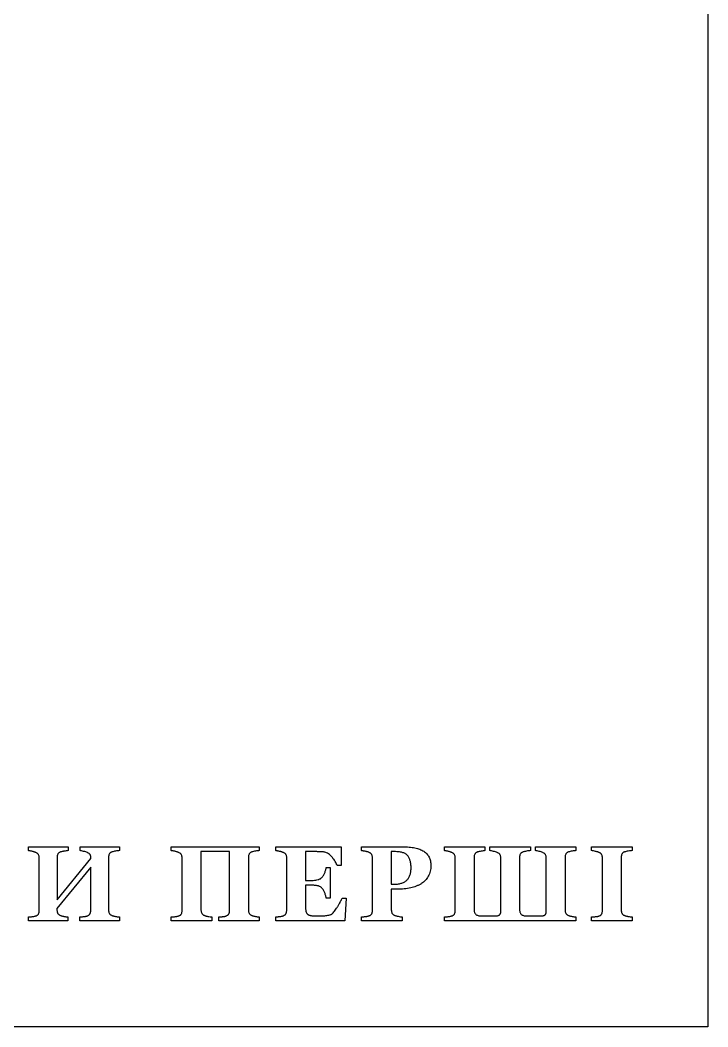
# Model space of a CAD drawing. Header units: millimetres. Extents: x 59 to 329, y 70 to 260.
# Drawn here: x 263.9 to 328.8, y 69.9 to 164.9 of the extents above; entities that cross this region are included whole.
import ezdxf

# ---------------------------------------------------------------- set-up
doc = ezdxf.new("R2010")
doc.units = ezdxf.units.MM

msp = doc.modelspace()

# ---------------------------------------------------------------- linework, layer by layer
at = {"color": 7, "linetype": 'Continuous', "lineweight": 25}
for p, q in [((328.799, 259.94), (328.799, 69.94)), ((264.699, 86.94), (268.447, 86.94)), ((264.699, 86.567), (264.699, 86.94)), ((268.447, 86.94), (268.447, 86.567)), ((269.568, 86.94), (273.285, 86.94)), ((269.568, 86.567), (269.568, 86.94)), ((273.285, 86.94), (273.285, 86.567)), ((278.176, 86.94), (286.483, 86.94)), ((278.176, 86.567), (278.176, 86.94)), ((280.976, 86.473), (280.976, 80.967)), ((283.683, 86.473), (280.976, 86.473)), ((283.683, 80.911), (283.683, 86.473)), ((286.483, 86.94), (286.483, 86.567)), ((288.041, 86.567), (288.041, 86.94)), ((288.041, 86.94), (294.201, 86.94)), ((290.841, 86.473), (290.841, 83.767)), ((291.836, 86.473), (290.841, 86.473)), ((294.201, 86.94), (294.201, 85.167)), ((296.133, 86.567), (296.133, 86.94)), ((296.133, 86.94), (299.979, 86.94)), ((298.933, 86.473), (298.933, 83.393)), ((299.345, 86.473), (298.933, 86.473)), ((303.945, 86.94), (307.772, 86.94)), ((303.945, 86.567), (303.945, 86.94)), ((307.772, 86.94), (307.772, 86.567)), ((308.239, 86.94), (312.065, 86.94)), ((308.239, 86.567), (308.239, 86.94)), ((312.065, 86.94), (312.065, 86.567)), ((312.532, 86.94), (316.359, 86.94)), ((312.532, 86.567), (312.532, 86.94)), ((316.359, 86.94), (316.359, 86.567)), ((317.824, 86.567), (317.824, 86.94)), ((317.824, 86.94), (321.651, 86.94)), ((321.651, 86.94), (321.651, 86.567)), ((265.725, 80.917), (265.725, 85.888)), ((267.405, 85.938), (267.405, 81.923)), ((267.405, 81.923), (270.593, 85.83)), ((272.259, 85.938), (272.259, 80.962)), ((279.203, 80.917), (279.203, 85.888)), ((285.456, 85.938), (285.456, 80.962)), ((289.068, 80.932), (289.068, 85.888)), ((297.16, 80.932), (297.16, 85.888)), ((304.972, 80.917), (304.972, 85.888)), ((306.745, 85.938), (306.745, 80.969)), ((309.265, 80.866), (309.265, 85.89)), ((311.039, 85.938), (311.039, 80.969)), ((313.559, 80.866), (313.559, 85.89)), ((315.332, 85.938), (315.332, 80.962)), ((318.851, 80.907), (318.851, 85.888)), ((320.624, 85.938), (320.624, 80.962)), ((270.579, 85.011), (267.391, 81.104)), ((270.579, 80.911), (270.579, 85.011)), ((292.801, 84.98), (293.175, 84.98)), ((293.175, 84.98), (293.175, 82.087)), ((294.201, 85.167), (293.828, 85.167)), ((290.841, 83.767), (291.549, 83.767)), ((290.841, 83.3), (290.841, 81.324)), ((291.549, 83.3), (290.841, 83.3)), ((298.933, 83.393), (299.142, 83.393)), ((298.933, 82.927), (298.933, 80.971)), ((299.498, 82.927), (298.933, 82.927)), ((293.175, 82.087), (292.801, 82.087)), ((294.295, 82.087), (294.668, 82.087)), ((294.668, 82.087), (294.537, 79.94)), ((264.699, 79.94), (264.699, 80.313)), ((268.432, 79.94), (264.699, 79.94)), ((268.432, 80.313), (268.432, 79.94)), ((269.552, 79.94), (269.552, 80.313)), ((273.285, 79.94), (269.552, 79.94)), ((273.285, 80.313), (273.285, 79.94)), ((278.176, 79.94), (278.176, 80.313)), ((282.003, 79.94), (278.176, 79.94)), ((282.003, 80.313), (282.003, 79.94)), ((282.656, 79.94), (282.656, 80.313)), ((286.483, 79.94), (282.656, 79.94)), ((286.483, 80.313), (286.483, 79.94)), ((288.041, 79.94), (288.041, 80.313)), ((294.537, 79.94), (288.041, 79.94)), ((296.133, 79.94), (296.133, 80.313)), ((299.96, 79.94), (296.133, 79.94)), ((299.96, 80.313), (299.96, 79.94)), ((303.945, 79.94), (303.945, 80.313)), ((316.359, 79.94), (303.945, 79.94)), ((316.359, 80.313), (316.359, 79.94)), ((317.824, 79.94), (317.824, 80.313)), ((321.651, 79.94), (317.824, 79.94)), ((321.651, 80.313), (321.651, 79.94)), ((328.799, 69.94), (209.299, 69.94))]:
    msp.add_line(p, q, dxfattribs=at)
for points, knots in [([(265.409, 86.389), (265.383, 86.399), (265.329, 86.421), (265.241, 86.452), (265.141, 86.479), (265.036, 86.506), (264.932, 86.528), (264.84, 86.545), (264.764, 86.559), (264.719, 86.564), (264.699, 86.567)], [0, 0, 0, 0, 0.113238, 0.239507, 0.379751, 0.535358, 0.685743, 0.813132, 0.917957, 1, 1, 1, 1]), ([(268.447, 86.567), (268.389, 86.561), (268.263, 86.55), (268.103, 86.523), (267.971, 86.499), (267.879, 86.481), (267.801, 86.461), (267.754, 86.449), (267.732, 86.443)], [0, 0, 0, 0, 0.240175, 0.522774, 0.667719, 0.796894, 0.906478, 1, 1, 1, 1]), ([(270.267, 86.386), (270.213, 86.409), (270.099, 86.458), (269.914, 86.502), (269.734, 86.539), (269.619, 86.558), (269.568, 86.567)], [0, 0, 0, 0, 0.24061, 0.515797, 0.785326, 1, 1, 1, 1]), ([(273.285, 86.567), (273.229, 86.562), (273.111, 86.551), (272.93, 86.525), (272.748, 86.492), (272.631, 86.459), (272.575, 86.443)], [0, 0, 0, 0, 0.233247, 0.494225, 0.759524, 1, 1, 1, 1]), ([(278.886, 86.389), (278.861, 86.399), (278.806, 86.421), (278.719, 86.452), (278.619, 86.479), (278.513, 86.506), (278.409, 86.528), (278.317, 86.545), (278.241, 86.559), (278.196, 86.564), (278.176, 86.567)], [0, 0, 0, 0, 0.113238, 0.239507, 0.379751, 0.535358, 0.685743, 0.813132, 0.917957, 1, 1, 1, 1]), ([(286.483, 86.567), (286.427, 86.562), (286.308, 86.551), (286.127, 86.525), (285.945, 86.492), (285.828, 86.459), (285.772, 86.443)], [0, 0, 0, 0, 0.233247, 0.494225, 0.759524, 1, 1, 1, 1]), ([(288.752, 86.393), (288.728, 86.403), (288.678, 86.425), (288.593, 86.451), (288.497, 86.48), (288.392, 86.503), (288.287, 86.523), (288.192, 86.543), (288.112, 86.556), (288.063, 86.563), (288.041, 86.567)], [0, 0, 0, 0, 0.103449, 0.224869, 0.361503, 0.514493, 0.666654, 0.798527, 0.9094, 1, 1, 1, 1]), ([(292.666, 86.425), (292.639, 86.43), (292.582, 86.441), (292.488, 86.452), (292.38, 86.461), (292.261, 86.467), (292.142, 86.468), (292.029, 86.472), (291.929, 86.473), (291.866, 86.473), (291.836, 86.473)], [0, 0, 0, 0, 0.097937, 0.210934, 0.341003, 0.488333, 0.637289, 0.772235, 0.893131, 1, 1, 1, 1]), ([(296.844, 86.399), (296.819, 86.409), (296.767, 86.431), (296.68, 86.455), (296.583, 86.483), (296.478, 86.505), (296.375, 86.527), (296.281, 86.542), (296.203, 86.558), (296.155, 86.564), (296.133, 86.567)], [0, 0, 0, 0, 0.109225, 0.232213, 0.368612, 0.521942, 0.672486, 0.801962, 0.91146, 1, 1, 1, 1]), ([(300.8, 84.916), (300.8, 84.979), (300.799, 85.103), (300.781, 85.282), (300.758, 85.449), (300.723, 85.603), (300.677, 85.744), (300.624, 85.873), (300.558, 85.988), (300.484, 86.093), (300.394, 86.184), (300.29, 86.262), (300.17, 86.329), (300.034, 86.38), (299.884, 86.423), (299.718, 86.453), (299.536, 86.47), (299.41, 86.472), (299.345, 86.473)], [0, 0, 0, 0, 0.077117, 0.149795, 0.217629, 0.281018, 0.340389, 0.396571, 0.450078, 0.50105, 0.551405, 0.603903, 0.658437, 0.716579, 0.779554, 0.847196, 0.920514, 1, 1, 1, 1]), ([(299.979, 86.94), (300.088, 86.938), (300.299, 86.936), (300.605, 86.915), (300.891, 86.883), (301.154, 86.834), (301.398, 86.776), (301.618, 86.699), (301.819, 86.613), (301.998, 86.51), (302.156, 86.395), (302.292, 86.262), (302.41, 86.117), (302.503, 85.956), (302.579, 85.782), (302.628, 85.592), (302.662, 85.389), (302.665, 85.249), (302.667, 85.177)], [0, 0, 0, 0, 0.0895724, 0.173712, 0.2522089, 0.3257614, 0.3941187, 0.4579642, 0.51739, 0.5736209, 0.6267928, 0.6785312, 0.7291657, 0.7796977, 0.8314561, 0.8845061, 0.9407668, 1, 1, 1, 1]), ([(304.656, 86.389), (304.63, 86.399), (304.576, 86.421), (304.488, 86.452), (304.388, 86.479), (304.282, 86.506), (304.178, 86.528), (304.086, 86.545), (304.011, 86.559), (303.965, 86.564), (303.945, 86.567)], [0, 0, 0, 0, 0.113238, 0.239507, 0.379751, 0.535358, 0.685743, 0.813132, 0.917957, 1, 1, 1, 1]), ([(307.772, 86.567), (307.714, 86.562), (307.59, 86.551), (307.407, 86.518), (307.234, 86.484), (307.127, 86.455), (307.081, 86.443)], [0, 0, 0, 0, 0.250061, 0.527539, 0.794305, 1, 1, 1, 1]), ([(308.926, 86.389), (308.873, 86.409), (308.761, 86.452), (308.584, 86.502), (308.407, 86.544), (308.291, 86.56), (308.239, 86.567)], [0, 0, 0, 0, 0.236065, 0.507201, 0.776214, 1, 1, 1, 1]), ([(312.065, 86.567), (312.005, 86.561), (311.881, 86.551), (311.697, 86.522), (311.523, 86.487), (311.415, 86.456), (311.367, 86.443)], [0, 0, 0, 0, 0.2535794, 0.5254901, 0.7874645, 1, 1, 1, 1]), ([(313.219, 86.389), (313.167, 86.409), (313.054, 86.452), (312.877, 86.502), (312.701, 86.544), (312.585, 86.56), (312.532, 86.567)], [0, 0, 0, 0, 0.236065, 0.507201, 0.776214, 1, 1, 1, 1]), ([(316.359, 86.567), (316.303, 86.562), (316.184, 86.551), (316.003, 86.525), (315.821, 86.492), (315.704, 86.459), (315.648, 86.443)], [0, 0, 0, 0, 0.233247, 0.494225, 0.759524, 1, 1, 1, 1]), ([(318.546, 86.393), (318.525, 86.402), (318.478, 86.42), (318.4, 86.444), (318.31, 86.471), (318.175, 86.504), (318.012, 86.539), (317.883, 86.558), (317.824, 86.567)], [0, 0, 0, 0, 0.092454, 0.201547, 0.328086, 0.47355, 0.759933, 1, 1, 1, 1]), ([(321.651, 86.567), (321.597, 86.561), (321.478, 86.548), (321.293, 86.525), (321.106, 86.497), (320.987, 86.464), (320.933, 86.448)], [0, 0, 0, 0, 0.221593, 0.492092, 0.768312, 1, 1, 1, 1]), ([(265.725, 85.888), (265.722, 85.942), (265.717, 86.042), (265.68, 86.163), (265.625, 86.242), (265.568, 86.297), (265.494, 86.345), (265.438, 86.374), (265.409, 86.389)], [0, 0, 0, 0, 0.253773, 0.474459, 0.583347, 0.705099, 0.843901, 1, 1, 1, 1]), ([(267.732, 86.443), (267.701, 86.432), (267.643, 86.411), (267.568, 86.363), (267.508, 86.307), (267.455, 86.217), (267.415, 86.093), (267.409, 85.99), (267.405, 85.938)], [0, 0, 0, 0, 0.14976, 0.28464, 0.406624, 0.525356, 0.761261, 1, 1, 1, 1]), ([(270.593, 85.83), (270.593, 85.871), (270.592, 85.945), (270.578, 86.048), (270.555, 86.131), (270.523, 86.2), (270.474, 86.253), (270.417, 86.301), (270.347, 86.346), (270.294, 86.372), (270.267, 86.386)], [0, 0, 0, 0, 0.17354, 0.321288, 0.442981, 0.54577, 0.64209, 0.748837, 0.86823, 1, 1, 1, 1]), ([(272.575, 86.443), (272.546, 86.432), (272.49, 86.41), (272.418, 86.363), (272.36, 86.307), (272.308, 86.218), (272.268, 86.094), (272.262, 85.991), (272.259, 85.938)], [0, 0, 0, 0, 0.145342, 0.278084, 0.399977, 0.51707, 0.753768, 1, 1, 1, 1]), ([(279.203, 85.888), (279.2, 85.942), (279.194, 86.042), (279.157, 86.163), (279.102, 86.242), (279.045, 86.297), (278.971, 86.345), (278.916, 86.374), (278.886, 86.389)], [0, 0, 0, 0, 0.253773, 0.474459, 0.583347, 0.705099, 0.843901, 1, 1, 1, 1]), ([(285.772, 86.443), (285.743, 86.432), (285.687, 86.41), (285.615, 86.363), (285.557, 86.307), (285.506, 86.218), (285.465, 86.094), (285.459, 85.991), (285.456, 85.938)], [0, 0, 0, 0, 0.145342, 0.278084, 0.399977, 0.51707, 0.753768, 1, 1, 1, 1]), ([(289.068, 85.888), (289.066, 85.943), (289.062, 86.043), (289.029, 86.164), (288.978, 86.245), (288.919, 86.298), (288.843, 86.35), (288.784, 86.378), (288.752, 86.393)], [0, 0, 0, 0, 0.252292, 0.467988, 0.572935, 0.694724, 0.834854, 1, 1, 1, 1]), ([(293.828, 85.167), (293.802, 85.232), (293.747, 85.368), (293.638, 85.564), (293.503, 85.762), (293.35, 85.956), (293.185, 86.131), (293.014, 86.271), (292.843, 86.373), (292.723, 86.408), (292.666, 86.425)], [0, 0, 0, 0, 0.120045, 0.246959, 0.381173, 0.525498, 0.664847, 0.78909, 0.899112, 1, 1, 1, 1]), ([(297.16, 85.888), (297.157, 85.943), (297.152, 86.045), (297.117, 86.168), (297.065, 86.253), (297.006, 86.308), (296.931, 86.358), (296.874, 86.385), (296.844, 86.399)], [0, 0, 0, 0, 0.251093, 0.475544, 0.584924, 0.707602, 0.843828, 1, 1, 1, 1]), ([(304.972, 85.888), (304.969, 85.942), (304.963, 86.042), (304.927, 86.163), (304.871, 86.242), (304.815, 86.297), (304.741, 86.345), (304.685, 86.374), (304.656, 86.389)], [0, 0, 0, 0, 0.253773, 0.474459, 0.583347, 0.705099, 0.843901, 1, 1, 1, 1]), ([(307.081, 86.443), (307.05, 86.432), (306.992, 86.413), (306.915, 86.369), (306.855, 86.316), (306.797, 86.23), (306.755, 86.102), (306.749, 85.994), (306.745, 85.938)], [0, 0, 0, 0, 0.146112, 0.278757, 0.397661, 0.510432, 0.744526, 1, 1, 1, 1]), ([(309.265, 85.89), (309.262, 85.943), (309.257, 86.043), (309.219, 86.163), (309.162, 86.244), (309.099, 86.296), (309.02, 86.347), (308.959, 86.374), (308.926, 86.389)], [0, 0, 0, 0, 0.244967, 0.460662, 0.568016, 0.693174, 0.833974, 1, 1, 1, 1]), ([(311.367, 86.443), (311.335, 86.432), (311.275, 86.411), (311.198, 86.364), (311.139, 86.307), (311.087, 86.219), (311.048, 86.094), (311.042, 85.991), (311.039, 85.938)], [0, 0, 0, 0, 0.153218, 0.289371, 0.410795, 0.525912, 0.757921, 1, 1, 1, 1]), ([(313.559, 85.89), (313.556, 85.943), (313.55, 86.043), (313.512, 86.163), (313.455, 86.244), (313.392, 86.296), (313.313, 86.347), (313.252, 86.374), (313.219, 86.389)], [0, 0, 0, 0, 0.244967, 0.460662, 0.568016, 0.693174, 0.833974, 1, 1, 1, 1]), ([(315.648, 86.443), (315.619, 86.432), (315.563, 86.41), (315.491, 86.363), (315.433, 86.307), (315.382, 86.218), (315.341, 86.094), (315.335, 85.991), (315.332, 85.938)], [0, 0, 0, 0, 0.145342, 0.278084, 0.399977, 0.51707, 0.753768, 1, 1, 1, 1]), ([(318.851, 85.888), (318.847, 85.941), (318.841, 86.043), (318.805, 86.166), (318.752, 86.25), (318.697, 86.305), (318.628, 86.355), (318.574, 86.38), (318.546, 86.393)], [0, 0, 0, 0, 0.250739, 0.483745, 0.599069, 0.718304, 0.852287, 1, 1, 1, 1]), ([(320.933, 86.448), (320.905, 86.437), (320.85, 86.414), (320.778, 86.369), (320.723, 86.313), (320.672, 86.225), (320.633, 86.099), (320.627, 85.993), (320.624, 85.938)], [0, 0, 0, 0, 0.143959, 0.273375, 0.3935, 0.507309, 0.745112, 1, 1, 1, 1]), ([(292.428, 84.079), (292.448, 84.1), (292.491, 84.148), (292.544, 84.241), (292.602, 84.352), (292.655, 84.481), (292.707, 84.614), (292.747, 84.744), (292.78, 84.865), (292.795, 84.943), (292.801, 84.98)], [0, 0, 0, 0, 0.089255, 0.196878, 0.323302, 0.469829, 0.620185, 0.758269, 0.885351, 1, 1, 1, 1]), ([(299.142, 83.393), (299.208, 83.394), (299.335, 83.396), (299.52, 83.414), (299.693, 83.443), (299.854, 83.483), (300.003, 83.536), (300.14, 83.6), (300.265, 83.676), (300.378, 83.764), (300.479, 83.864), (300.565, 83.977), (300.639, 84.103), (300.697, 84.242), (300.743, 84.393), (300.777, 84.556), (300.795, 84.732), (300.798, 84.853), (300.8, 84.916)], [0, 0, 0, 0, 0.076309, 0.147822, 0.216, 0.280132, 0.340714, 0.399355, 0.455655, 0.510808, 0.565143, 0.619951, 0.676157, 0.733876, 0.794815, 0.858863, 0.92706, 1, 1, 1, 1]), ([(302.667, 85.177), (302.664, 85.081), (302.659, 84.895), (302.613, 84.625), (302.538, 84.377), (302.431, 84.15), (302.3, 83.943), (302.141, 83.76), (301.965, 83.591), (301.83, 83.499), (301.761, 83.453)], [0, 0, 0, 0, 0.141132, 0.273931, 0.400442, 0.522074, 0.641757, 0.760028, 0.878484, 1, 1, 1, 1]), ([(291.549, 83.767), (291.633, 83.769), (291.797, 83.775), (291.995, 83.815), (292.141, 83.868), (292.243, 83.923), (292.34, 83.993), (292.398, 84.05), (292.428, 84.079)], [0, 0, 0, 0, 0.264513, 0.509397, 0.627482, 0.746267, 0.870081, 1, 1, 1, 1]), ([(292.428, 83.001), (292.401, 83.028), (292.348, 83.081), (292.256, 83.148), (292.157, 83.199), (292.051, 83.239), (291.936, 83.265), (291.815, 83.286), (291.684, 83.297), (291.595, 83.299), (291.549, 83.3)], [0, 0, 0, 0, 0.119605, 0.236303, 0.351451, 0.468586, 0.590877, 0.719096, 0.855215, 1, 1, 1, 1]), ([(292.801, 82.087), (292.795, 82.122), (292.782, 82.198), (292.75, 82.317), (292.707, 82.448), (292.655, 82.586), (292.601, 82.72), (292.542, 82.834), (292.488, 82.929), (292.447, 82.979), (292.428, 83.001)], [0, 0, 0, 0, 0.108786, 0.231253, 0.369642, 0.524322, 0.675181, 0.804778, 0.912456, 1, 1, 1, 1]), ([(301.761, 83.453), (301.687, 83.408), (301.536, 83.318), (301.292, 83.208), (301.033, 83.118), (300.759, 83.046), (300.467, 82.993), (300.16, 82.954), (299.834, 82.93), (299.612, 82.928), (299.498, 82.927)], [0, 0, 0, 0, 0.110677, 0.223729, 0.339861, 0.459566, 0.584903, 0.716625, 0.854449, 1, 1, 1, 1]), ([(293.401, 80.65), (293.441, 80.694), (293.527, 80.788), (293.652, 80.953), (293.783, 81.149), (293.918, 81.365), (294.042, 81.58), (294.15, 81.775), (294.234, 81.939), (294.276, 82.042), (294.295, 82.087)], [0, 0, 0, 0, 0.1045894, 0.2258177, 0.3648766, 0.5206705, 0.6745437, 0.804793, 0.9142142, 1, 1, 1, 1]), ([(265.409, 80.412), (265.436, 80.424), (265.489, 80.445), (265.56, 80.49), (265.616, 80.544), (265.674, 80.628), (265.716, 80.755), (265.722, 80.861), (265.725, 80.917)], [0, 0, 0, 0, 0.139426, 0.266191, 0.386771, 0.502808, 0.739392, 1, 1, 1, 1]), ([(267.391, 81.104), (267.391, 81.051), (267.393, 80.955), (267.405, 80.826), (267.425, 80.726), (267.456, 80.649), (267.504, 80.592), (267.56, 80.539), (267.634, 80.494), (267.689, 80.467), (267.717, 80.453)], [0, 0, 0, 0, 0.199055, 0.363864, 0.490361, 0.586889, 0.673501, 0.768683, 0.878054, 1, 1, 1, 1]), ([(270.252, 80.407), (270.281, 80.419), (270.337, 80.441), (270.407, 80.49), (270.468, 80.54), (270.51, 80.601), (270.542, 80.667), (270.563, 80.741), (270.576, 80.823), (270.578, 80.881), (270.579, 80.911)], [0, 0, 0, 0, 0.145848, 0.275521, 0.394994, 0.50605, 0.615641, 0.73298, 0.860473, 1, 1, 1, 1]), ([(272.259, 80.962), (272.261, 80.907), (272.266, 80.803), (272.308, 80.68), (272.361, 80.597), (272.419, 80.543), (272.491, 80.493), (272.546, 80.466), (272.575, 80.452)], [0, 0, 0, 0, 0.257111, 0.482721, 0.593895, 0.714005, 0.849067, 1, 1, 1, 1]), ([(278.886, 80.412), (278.914, 80.424), (278.966, 80.445), (279.037, 80.49), (279.093, 80.544), (279.151, 80.628), (279.193, 80.755), (279.199, 80.861), (279.203, 80.917)], [0, 0, 0, 0, 0.139426, 0.266191, 0.386771, 0.502808, 0.739392, 1, 1, 1, 1]), ([(280.976, 80.967), (280.979, 80.913), (280.986, 80.807), (281.036, 80.683), (281.094, 80.597), (281.152, 80.539), (281.225, 80.491), (281.28, 80.466), (281.309, 80.453)], [0, 0, 0, 0, 0.247173, 0.48254, 0.601376, 0.724452, 0.856281, 1, 1, 1, 1]), ([(283.346, 80.404), (283.375, 80.417), (283.431, 80.441), (283.507, 80.486), (283.567, 80.539), (283.611, 80.599), (283.645, 80.666), (283.665, 80.741), (283.681, 80.823), (283.682, 80.881), (283.683, 80.911)], [0, 0, 0, 0, 0.146804, 0.279132, 0.398449, 0.509309, 0.61838, 0.736246, 0.862373, 1, 1, 1, 1]), ([(285.456, 80.962), (285.459, 80.907), (285.464, 80.803), (285.505, 80.68), (285.558, 80.597), (285.616, 80.543), (285.688, 80.493), (285.743, 80.466), (285.772, 80.452)], [0, 0, 0, 0, 0.257111, 0.482721, 0.593895, 0.714005, 0.849067, 1, 1, 1, 1]), ([(288.752, 80.423), (288.781, 80.436), (288.835, 80.461), (288.908, 80.508), (288.965, 80.561), (289.006, 80.621), (289.034, 80.688), (289.054, 80.761), (289.065, 80.844), (289.067, 80.901), (289.068, 80.932)], [0, 0, 0, 0, 0.148281, 0.28028, 0.398344, 0.507194, 0.615293, 0.732405, 0.859996, 1, 1, 1, 1]), ([(290.841, 81.324), (290.842, 81.275), (290.843, 81.182), (290.852, 81.051), (290.863, 80.937), (290.884, 80.837), (290.912, 80.75), (290.949, 80.674), (290.997, 80.608), (291.037, 80.574), (291.057, 80.557)], [0, 0, 0, 0, 0.178657, 0.336414, 0.477032, 0.598083, 0.706022, 0.808841, 0.903635, 1, 1, 1, 1]), ([(296.844, 80.423), (296.873, 80.435), (296.929, 80.46), (297.002, 80.506), (297.06, 80.556), (297.101, 80.614), (297.127, 80.68), (297.146, 80.754), (297.158, 80.839), (297.159, 80.899), (297.16, 80.932)], [0, 0, 0, 0, 0.148432, 0.281511, 0.395819, 0.50032, 0.604821, 0.720637, 0.85189, 1, 1, 1, 1]), ([(298.933, 80.971), (298.936, 80.915), (298.941, 80.809), (298.985, 80.684), (299.04, 80.599), (299.098, 80.543), (299.172, 80.494), (299.227, 80.469), (299.257, 80.456)], [0, 0, 0, 0, 0.255477, 0.485505, 0.598104, 0.719568, 0.851347, 1, 1, 1, 1]), ([(304.656, 80.412), (304.683, 80.424), (304.736, 80.445), (304.807, 80.49), (304.862, 80.544), (304.92, 80.628), (304.963, 80.755), (304.969, 80.861), (304.972, 80.917)], [0, 0, 0, 0, 0.139426, 0.266191, 0.386771, 0.502808, 0.739392, 1, 1, 1, 1]), ([(306.745, 80.969), (306.746, 80.936), (306.749, 80.87), (306.775, 80.773), (306.815, 80.68), (306.87, 80.592), (306.947, 80.511), (307.055, 80.459), (307.187, 80.425), (307.284, 80.422), (307.336, 80.421)], [0, 0, 0, 0, 0.1086267, 0.2172066, 0.3264042, 0.4395515, 0.5567104, 0.6842619, 0.8291685, 1, 1, 1, 1]), ([(308.86, 80.421), (308.896, 80.423), (308.963, 80.426), (309.054, 80.448), (309.127, 80.482), (309.184, 80.531), (309.221, 80.595), (309.247, 80.672), (309.262, 80.764), (309.264, 80.83), (309.265, 80.866)], [0, 0, 0, 0, 0.1550233, 0.2861892, 0.4001175, 0.5006916, 0.6009619, 0.7158619, 0.8473432, 1, 1, 1, 1]), ([(311.039, 80.969), (311.04, 80.936), (311.042, 80.87), (311.069, 80.773), (311.108, 80.68), (311.163, 80.592), (311.24, 80.511), (311.349, 80.459), (311.48, 80.425), (311.577, 80.422), (311.629, 80.421)], [0, 0, 0, 0, 0.1086267, 0.2172066, 0.3264042, 0.4395515, 0.5567104, 0.6842619, 0.8291685, 1, 1, 1, 1]), ([(313.153, 80.421), (313.189, 80.423), (313.256, 80.426), (313.347, 80.448), (313.421, 80.482), (313.477, 80.531), (313.514, 80.595), (313.54, 80.672), (313.556, 80.764), (313.558, 80.83), (313.559, 80.866)], [0, 0, 0, 0, 0.155023, 0.286189, 0.400117, 0.500692, 0.600962, 0.715862, 0.847343, 1, 1, 1, 1]), ([(315.332, 80.962), (315.335, 80.907), (315.34, 80.803), (315.381, 80.68), (315.434, 80.597), (315.492, 80.543), (315.564, 80.493), (315.619, 80.466), (315.648, 80.452)], [0, 0, 0, 0, 0.257111, 0.482721, 0.593895, 0.714005, 0.849067, 1, 1, 1, 1]), ([(318.546, 80.402), (318.574, 80.414), (318.626, 80.438), (318.694, 80.485), (318.749, 80.537), (318.788, 80.596), (318.816, 80.663), (318.837, 80.737), (318.848, 80.819), (318.85, 80.877), (318.851, 80.907)], [0, 0, 0, 0, 0.142863, 0.271632, 0.387013, 0.497912, 0.608047, 0.727365, 0.857359, 1, 1, 1, 1]), ([(320.624, 80.962), (320.627, 80.907), (320.632, 80.802), (320.672, 80.678), (320.727, 80.595), (320.781, 80.539), (320.852, 80.49), (320.905, 80.465), (320.933, 80.452)], [0, 0, 0, 0, 0.25888, 0.490351, 0.60229, 0.723227, 0.854174, 1, 1, 1, 1]), ([(264.699, 80.313), (264.722, 80.314), (264.773, 80.316), (264.856, 80.324), (264.955, 80.332), (265.061, 80.345), (265.168, 80.358), (265.262, 80.374), (265.342, 80.391), (265.388, 80.406), (265.409, 80.412)], [0, 0, 0, 0, 0.0954464, 0.2135613, 0.3500441, 0.5073359, 0.6628643, 0.7966204, 0.9088557, 1, 1, 1, 1]), ([(267.717, 80.453), (267.738, 80.446), (267.783, 80.429), (267.86, 80.406), (267.953, 80.387), (268.056, 80.365), (268.162, 80.348), (268.261, 80.33), (268.35, 80.321), (268.406, 80.316), (268.432, 80.313)], [0, 0, 0, 0, 0.089083, 0.199667, 0.328577, 0.479395, 0.631438, 0.769031, 0.891676, 1, 1, 1, 1]), ([(269.552, 80.313), (269.575, 80.315), (269.627, 80.319), (269.711, 80.327), (269.811, 80.336), (269.919, 80.345), (270.025, 80.355), (270.117, 80.37), (270.192, 80.384), (270.234, 80.4), (270.252, 80.407)], [0, 0, 0, 0, 0.0992071, 0.2191113, 0.3597134, 0.5210137, 0.6784138, 0.8118325, 0.917279, 1, 1, 1, 1]), ([(272.575, 80.452), (272.597, 80.443), (272.644, 80.424), (272.724, 80.404), (272.816, 80.382), (272.918, 80.362), (273.021, 80.346), (273.118, 80.331), (273.205, 80.32), (273.26, 80.316), (273.285, 80.313)], [0, 0, 0, 0, 0.096672, 0.209301, 0.341403, 0.488807, 0.637479, 0.773616, 0.893016, 1, 1, 1, 1]), ([(278.176, 80.313), (278.199, 80.314), (278.25, 80.316), (278.334, 80.324), (278.432, 80.332), (278.539, 80.345), (278.645, 80.358), (278.74, 80.374), (278.819, 80.391), (278.865, 80.406), (278.886, 80.412)], [0, 0, 0, 0, 0.0954464, 0.2135613, 0.3500441, 0.5073359, 0.6628643, 0.7966204, 0.9088557, 1, 1, 1, 1]), ([(281.309, 80.453), (281.327, 80.446), (281.37, 80.431), (281.442, 80.408), (281.531, 80.39), (281.662, 80.361), (281.821, 80.331), (281.946, 80.319), (282.003, 80.313)], [0, 0, 0, 0, 0.085125, 0.190398, 0.318971, 0.468048, 0.760205, 1, 1, 1, 1]), ([(282.656, 80.313), (282.68, 80.315), (282.732, 80.319), (282.816, 80.327), (282.913, 80.333), (283.018, 80.344), (283.122, 80.352), (283.212, 80.367), (283.286, 80.381), (283.327, 80.397), (283.346, 80.404)], [0, 0, 0, 0, 0.1027701, 0.2244627, 0.3628241, 0.5223666, 0.6777464, 0.8090259, 0.9160452, 1, 1, 1, 1]), ([(285.772, 80.452), (285.794, 80.443), (285.841, 80.424), (285.921, 80.404), (286.014, 80.382), (286.115, 80.362), (286.219, 80.346), (286.315, 80.331), (286.402, 80.32), (286.457, 80.316), (286.483, 80.313)], [0, 0, 0, 0, 0.096672, 0.209301, 0.341403, 0.488807, 0.637479, 0.773616, 0.893016, 1, 1, 1, 1]), ([(288.041, 80.313), (288.067, 80.315), (288.121, 80.319), (288.209, 80.328), (288.309, 80.34), (288.417, 80.354), (288.522, 80.366), (288.614, 80.385), (288.689, 80.4), (288.733, 80.416), (288.752, 80.423)], [0, 0, 0, 0, 0.10561, 0.227714, 0.368373, 0.525605, 0.678822, 0.808688, 0.916754, 1, 1, 1, 1]), ([(291.057, 80.557), (291.079, 80.542), (291.123, 80.511), (291.201, 80.478), (291.289, 80.452), (291.389, 80.434), (291.504, 80.421), (291.636, 80.413), (291.787, 80.407), (291.894, 80.407), (291.951, 80.407)], [0, 0, 0, 0, 0.084832, 0.174932, 0.274195, 0.383899, 0.506745, 0.651257, 0.814594, 1, 1, 1, 1]), ([(291.951, 80.407), (292.012, 80.407), (292.147, 80.408), (292.354, 80.412), (292.564, 80.418), (292.7, 80.433), (292.763, 80.44)], [0, 0, 0, 0, 0.2258956, 0.4948642, 0.7639941, 1, 1, 1, 1]), ([(292.763, 80.44), (292.828, 80.449), (292.955, 80.466), (293.108, 80.501), (293.22, 80.535), (293.291, 80.567), (293.352, 80.605), (293.385, 80.635), (293.401, 80.65)], [0, 0, 0, 0, 0.287488, 0.561775, 0.687508, 0.80232, 0.906095, 1, 1, 1, 1]), ([(296.133, 80.313), (296.159, 80.316), (296.214, 80.323), (296.304, 80.331), (296.405, 80.343), (296.513, 80.355), (296.617, 80.368), (296.709, 80.385), (296.783, 80.4), (296.825, 80.416), (296.844, 80.423)], [0, 0, 0, 0, 0.1080166, 0.2321446, 0.3748252, 0.5318205, 0.6850481, 0.8125659, 0.9186671, 1, 1, 1, 1]), ([(299.257, 80.456), (299.276, 80.449), (299.318, 80.433), (299.392, 80.414), (299.481, 80.393), (299.615, 80.366), (299.775, 80.334), (299.903, 80.32), (299.96, 80.313)], [0, 0, 0, 0, 0.084084, 0.189447, 0.316447, 0.465687, 0.758626, 1, 1, 1, 1]), ([(303.945, 80.313), (303.968, 80.314), (304.019, 80.316), (304.103, 80.324), (304.201, 80.332), (304.308, 80.345), (304.414, 80.358), (304.509, 80.374), (304.588, 80.391), (304.635, 80.406), (304.656, 80.412)], [0, 0, 0, 0, 0.095446, 0.213561, 0.350044, 0.507336, 0.662864, 0.79662, 0.908856, 1, 1, 1, 1]), ([(307.336, 80.421), (307.398, 80.421), (307.508, 80.421), (307.642, 80.415), (307.744, 80.411), (307.833, 80.407), (307.94, 80.406), (308.018, 80.406), (308.059, 80.407)], [0, 0, 0, 0, 0.255972, 0.457679, 0.556519, 0.679528, 0.82667, 1, 1, 1, 1]), ([(308.059, 80.407), (308.131, 80.407), (308.264, 80.407), (308.456, 80.413), (308.651, 80.417), (308.786, 80.42), (308.86, 80.421)], [0, 0, 0, 0, 0.2695355, 0.4954234, 0.7213114, 1, 1, 1, 1]), ([(311.629, 80.421), (311.691, 80.421), (311.801, 80.421), (311.936, 80.415), (312.038, 80.411), (312.127, 80.407), (312.234, 80.406), (312.311, 80.406), (312.353, 80.407)], [0, 0, 0, 0, 0.255972, 0.457679, 0.556519, 0.679528, 0.82667, 1, 1, 1, 1]), ([(312.353, 80.407), (312.425, 80.407), (312.557, 80.407), (312.749, 80.413), (312.944, 80.417), (313.079, 80.42), (313.153, 80.421)], [0, 0, 0, 0, 0.2695355, 0.4954234, 0.7213114, 1, 1, 1, 1]), ([(315.648, 80.452), (315.67, 80.443), (315.717, 80.424), (315.797, 80.404), (315.89, 80.382), (315.991, 80.362), (316.095, 80.346), (316.191, 80.331), (316.278, 80.32), (316.333, 80.316), (316.359, 80.313)], [0, 0, 0, 0, 0.096672, 0.209301, 0.341403, 0.488807, 0.637479, 0.773616, 0.893016, 1, 1, 1, 1]), ([(317.824, 80.313), (317.848, 80.315), (317.901, 80.319), (317.988, 80.327), (318.09, 80.333), (318.201, 80.344), (318.31, 80.352), (318.406, 80.366), (318.483, 80.38), (318.527, 80.395), (318.546, 80.402)], [0, 0, 0, 0, 0.0983213, 0.2187316, 0.3590816, 0.5196853, 0.6782968, 0.8095309, 0.9177847, 1, 1, 1, 1]), ([(320.933, 80.452), (320.953, 80.444), (320.996, 80.428), (321.07, 80.405), (321.161, 80.387), (321.297, 80.358), (321.462, 80.33), (321.592, 80.318), (321.651, 80.313)], [0, 0, 0, 0, 0.0850065, 0.1888799, 0.3172986, 0.4655926, 0.7580467, 1, 1, 1, 1])]:
    msp.add_open_spline(points, degree=3, knots=knots, dxfattribs=at)

doc.saveas('drawing.dxf')
